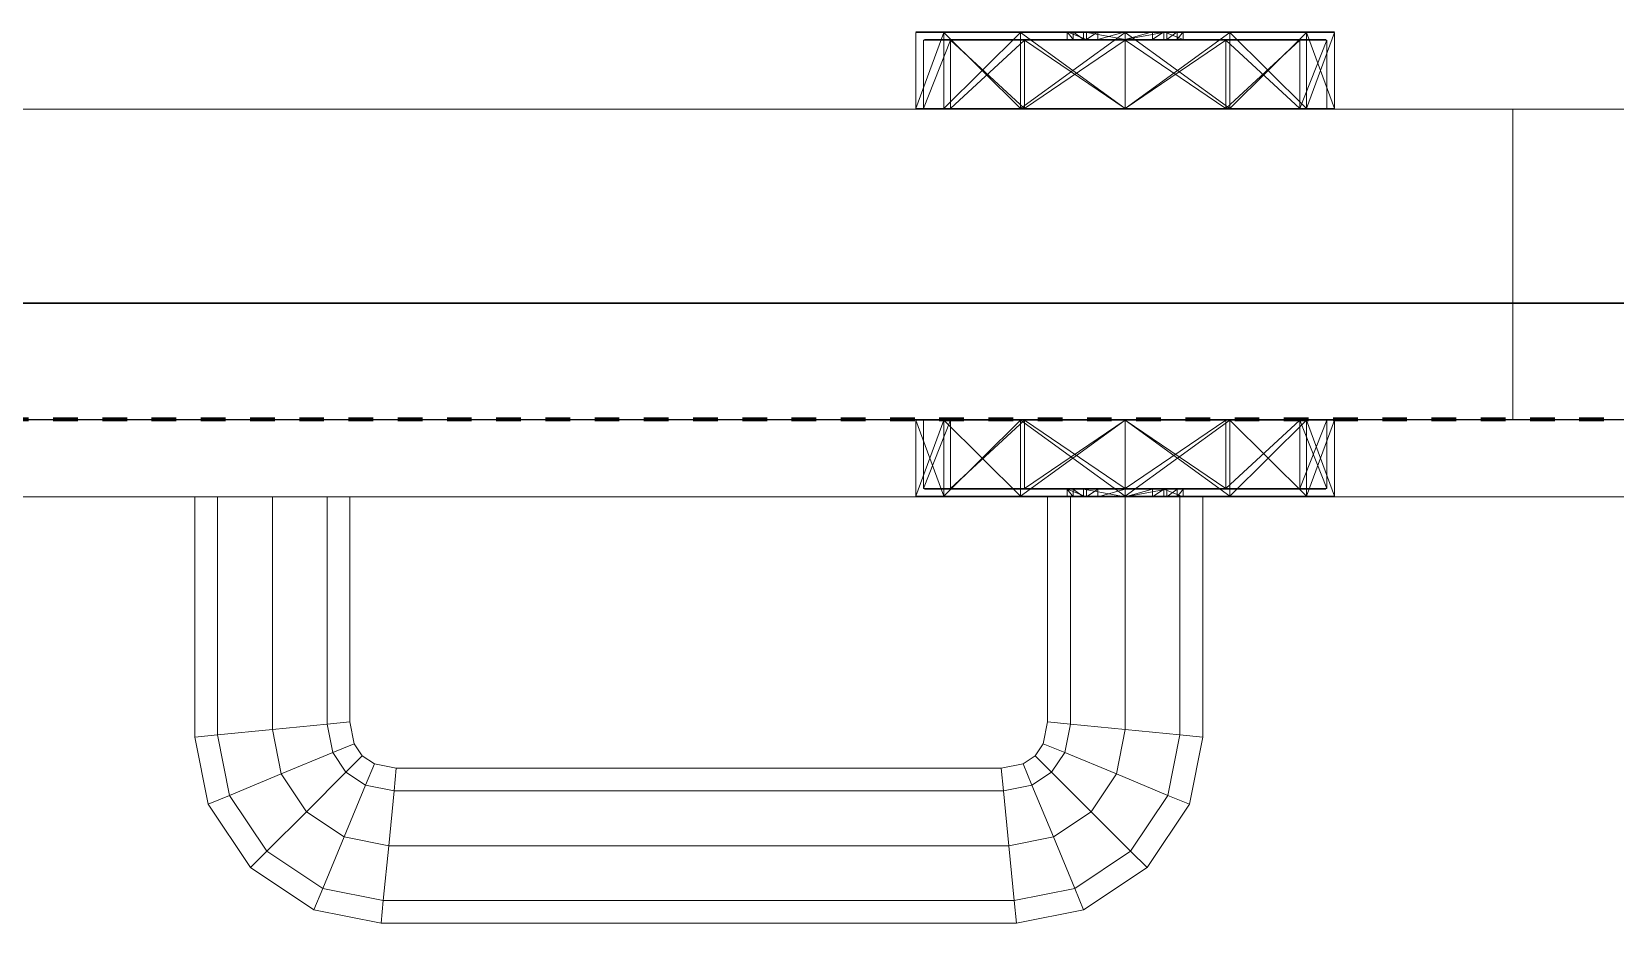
# Model space of a CAD drawing. Header units: millimetres. Extents: x -5300 to 98858, y -5196 to 93886.
# Drawn here: x 8396.9 to 8601.2, y 82420 to 82535 of the extents above; entities that cross this region are included whole.
import ezdxf

# ---------------------------------------------------------------- set-up
doc = ezdxf.new("R2010")
doc.units = ezdxf.units.MM
doc.linetypes.add('Штрих', pattern=[6.35, 3.175, -3.175])
doc.linetypes.add('Штрих_2_', pattern=[6.35, 3.175, -3.175])
for name, color, linetype, lineweight, true_color in [('_Разделитель помещений_', 4, 'Штрих', 70, 0x00ffff), ('Двери', 7, 'Continuous', 18, 0x7f7f7f), ('Стены', 7, 'Continuous', 18, 0x7f7f7f), ('Стены разрез', 7, 'Continuous', 50, 0x7f7f7f)]:
    doc.layers.add(name, color=color, linetype=linetype, lineweight=lineweight, true_color=true_color)

# ---------------------------------------------------------------- blocks, each defined once
blk = doc.blocks.new('СТВ_Перегородка_Кирпич 24316 - СТВ_Перегородка_Кирпич 24316-240841-Подвал')
at = {"layer": 'Стены', "color": 254, "true_color": 0xd4d4d4}
for p, q in [((7600, 82500), (9100, 82500)), ((9100, 82500), (7600, 82500)), ((9100, 82485), (7600, 82485))]:
    blk.add_line(p, q, dxfattribs=at)
at = {"layer": 'Стены разрез', "color": 254, "lineweight": 25, "true_color": 0xd4d4d4}
for p, q in [((11870, 82500), (7230, 82500)), ((7350, 82500), (11890, 82500)), ((7230, 82485), (11870, 82485))]:
    blk.add_line(p, q, dxfattribs=at)
blk = doc.blocks.new('Дп-7 - Дп-7-240879-Подвал')
at = {"layer": 'Двери', "color": 254, "true_color": 0xd4d4d4}
for p, q in [((8514.62, 82535), (8511, 82535)), ((8511, 82535), (8514.62, 82535)), ((8511, 82535), (8524.5, 82535)), ((8514.7, 82535), (8511.1, 82535)), ((8511.1, 82535), (8514.7, 82535)), ((8533, 82535), (8511.1, 82535)), ((8533, 82535), (8511.1, 82535)), ((8533, 82535), (8511.1, 82535)), ((8524.5, 82535), (8514.62, 82535)), ((8514.62, 82535), (8524.5, 82535)), ((8514.62, 82535), (8524.5, 82535)), ((8514.7, 82535), (8524.55, 82535)), ((8524.55, 82535), (8514.7, 82535)), ((8530.53, 82535), (8514.7, 82535)), ((8533, 82535), (8514.7, 82535)), ((8514.7, 82535), (8531.28, 82535)), ((8533, 82535), (8514.7, 82535)), ((8533, 82535), (8514.7, 82535)), ((8538, 82535), (8524.5, 82535)), ((8538, 82535), (8524.5, 82535)), ((8551.5, 82535), (8524.5, 82535)), ((8551.5, 82535), (8524.5, 82535)), ((8551.5, 82535), (8524.5, 82535)), ((8524.5, 82535), (8524.5, 82535)), ((8524.55, 82535), (8538, 82535)), ((8524.55, 82535), (8538, 82535)), ((8524.55, 82535), (8531.28, 82535)), ((8524.55, 82535), (8532.63, 82535)), ((8533, 82535), (8524.55, 82535)), ((8533, 82535), (8524.55, 82535)), ((8534.46, 82535), (8524.55, 82535)), ((8530.53, 82535), (8533, 82535)), ((8530.53, 82535), (8531.28, 82535)), ((8530.53, 82535), (8530.53, 82534)), ((8530.53, 82535), (8533, 82535)), ((8530.53, 82535), (8533, 82534)), ((8530.53, 82535), (8531.28, 82534)), ((8531.28, 82535), (8532.63, 82535)), ((8531.28, 82535), (8532.63, 82534)), ((8531.28, 82535), (8531.28, 82534)), ((8532.63, 82535), (8538, 82535)), ((8532.63, 82535), (8538, 82535)), ((8532.63, 82535), (8532.63, 82534)), ((8532.63, 82535), (8538, 82534)), ((8533, 82535), (8533, 82534)), ((8533, 82534), (8533, 82535)), ((8533, 82535), (8534.46, 82535)), ((8533, 82535), (8533, 82535)), ((8533, 82535), (8533, 82534)), ((8533, 82535), (8533, 82534)), ((8533, 82535), (8533, 82534)), ((8533, 82535), (8533, 82535)), ((8533, 82534), (8533, 82535)), ((8533, 82534), (8533, 82535)), ((8533, 82534), (8533, 82535)), ((8533, 82534), (8533, 82535)), ((8533, 82534), (8533, 82535)), ((8533, 82534), (8533, 82535)), ((8533, 82534), (8534.46, 82535)), ((8533, 82535), (8533, 82535)), ((8533, 82535), (8533, 82535)), ((8533, 82535), (8533, 82535)), ((8534.46, 82535), (8538, 82535)), ((8534.46, 82534), (8534.46, 82535)), ((8534.46, 82534), (8538, 82535)), ((8534.46, 82535), (8538, 82535)), ((8538, 82535), (8551.45, 82535)), ((8538, 82535), (8551.45, 82535)), ((8538, 82535), (8543.38, 82535)), ((8538, 82535), (8541.54, 82535)), ((8538, 82535), (8538, 82535)), ((8538, 82535), (8543.38, 82535)), ((8538, 82535), (8538, 82534)), ((8538, 82534), (8538, 82535)), ((8538, 82534), (8541.54, 82535)), ((8538, 82535), (8538, 82535)), ((8538, 82535), (8541.54, 82535)), ((8543.38, 82535), (8538, 82534)), ((8538, 82535), (8551.5, 82535)), ((8551.5, 82535), (8538, 82535)), ((8541.54, 82535), (8543, 82535)), ((8541.54, 82534), (8541.54, 82535)), ((8541.54, 82534), (8543, 82535)), ((8541.54, 82535), (8551.45, 82535)), ((8543, 82534), (8543, 82535)), ((8545.47, 82535), (8543, 82535)), ((8543, 82535), (8543, 82534)), ((8543, 82534), (8543, 82535)), ((8543, 82534), (8543, 82535)), ((8543, 82535), (8543, 82535)), ((8543, 82535), (8551.45, 82535)), ((8543, 82535), (8551.45, 82535)), ((8543, 82535), (8543, 82534)), ((8543, 82535), (8543, 82535)), ((8543, 82535), (8561.3, 82535)), ((8545.47, 82535), (8543, 82535)), ((8561.3, 82535), (8543, 82535)), ((8543, 82535), (8543, 82535)), ((8543, 82535), (8543, 82534)), ((8543, 82535), (8543, 82535)), ((8543, 82535), (8543, 82534)), ((8543, 82535), (8564.9, 82535)), ((8543, 82535), (8545.47, 82534)), ((8543, 82534), (8543, 82535)), ((8543, 82535), (8543, 82535)), ((8543, 82535), (8543, 82534)), ((8543, 82535), (8543, 82534)), ((8543, 82535), (8564.9, 82535)), ((8543, 82535), (8543, 82534)), ((8543, 82535), (8561.3, 82535)), ((8543, 82535), (8564.9, 82535)), ((8543.38, 82535), (8544.72, 82535)), ((8543.38, 82535), (8551.45, 82535)), ((8543.38, 82535), (8543.38, 82534)), ((8544.72, 82535), (8543.38, 82534)), ((8544.72, 82535), (8545.47, 82535)), ((8551.45, 82535), (8544.72, 82535)), ((8544.72, 82535), (8561.3, 82535)), ((8544.72, 82535), (8544.72, 82534)), ((8545.47, 82535), (8544.72, 82534)), ((8545.47, 82535), (8545.47, 82534)), ((8545.47, 82535), (8561.3, 82535)), ((8551.45, 82535), (8561.3, 82535)), ((8551.45, 82535), (8561.3, 82535)), ((8551.5, 82535), (8561.38, 82535)), ((8561.38, 82535), (8551.5, 82535)), ((8551.5, 82535), (8565, 82535)), ((8551.5, 82535), (8561.38, 82535)), ((8551.5, 82535), (8551.5, 82535)), ((8561.3, 82535), (8564.9, 82535)), ((8561.3, 82535), (8564.9, 82535)), ((8561.38, 82535), (8565, 82535)), ((8565, 82535), (8561.38, 82535)), ((8514.62, 82534.9), (8511, 82534.9)), ((8511, 82534.9), (8514.62, 82534.9)), ((8511, 82525.1), (8511, 82534.9)), ((8514.62, 82534.9), (8511, 82525.1)), ((8511, 82525.1), (8514.62, 82534.9)), ((8514.62, 82534.9), (8511, 82534.9)), ((8511, 82534.9), (8514.62, 82534.9)), ((8511, 82534.9), (8511, 82525.1)), ((8514.62, 82534.9), (8511, 82525.1)), ((8511, 82525.1), (8514.62, 82534.9)), ((8515.48, 82533.9), (8512, 82533.9)), ((8512, 82533.9), (8515.48, 82533.9)), ((8512, 82533.9), (8512, 82525.1)), ((8515.48, 82533.9), (8512, 82525.1)), ((8512, 82525.1), (8515.48, 82533.9)), ((8515.57, 82534), (8512.1, 82534)), ((8512.1, 82534), (8515.57, 82534)), ((8533, 82534), (8512.1, 82534)), ((8533, 82534), (8512.1, 82534)), ((8533, 82534), (8512.1, 82534)), ((8524.5, 82534.9), (8514.62, 82534.9)), ((8524.5, 82534.9), (8514.62, 82534.9)), ((8514.62, 82525.1), (8514.62, 82534.9)), ((8524.5, 82525.1), (8514.62, 82534.9)), ((8524.5, 82534.9), (8514.62, 82525.1)), ((8514.62, 82525.1), (8514.62, 82534.9)), ((8524.5, 82534.9), (8514.62, 82534.9)), ((8524.5, 82534.9), (8514.62, 82534.9)), ((8524.5, 82534.9), (8514.62, 82525.1)), ((8524.5, 82534.9), (8514.62, 82525.1)), ((8514.62, 82534.9), (8514.62, 82525.1)), ((8514.62, 82534.9), (8514.62, 82525.1)), ((8515.48, 82533.9), (8525, 82533.9)), ((8515.48, 82533.9), (8525, 82533.9)), ((8515.48, 82533.9), (8525, 82525.1)), ((8515.48, 82533.9), (8515.48, 82525.1)), ((8515.48, 82533.9), (8515.48, 82525.1)), ((8515.48, 82525.1), (8525, 82533.9)), ((8525.05, 82534), (8515.57, 82534)), ((8515.57, 82534), (8525.05, 82534)), ((8530.53, 82534), (8515.57, 82534)), ((8533, 82534), (8515.57, 82534)), ((8533, 82534), (8515.57, 82534)), ((8533, 82534), (8515.57, 82534)), ((8531.28, 82534), (8515.57, 82534)), ((8524.5, 82534.9), (8538, 82534.9)), ((8524.5, 82534.9), (8538, 82534.9)), ((8524.5, 82525.1), (8524.5, 82534.9)), ((8524.5, 82525.1), (8538, 82534.9)), ((8538, 82525.1), (8524.5, 82534.9)), ((8524.5, 82525.1), (8524.5, 82534.9)), ((8538, 82534.9), (8524.5, 82534.9)), ((8538, 82534.9), (8524.5, 82534.9)), ((8538, 82525.1), (8524.5, 82534.9)), ((8524.5, 82534.9), (8524.5, 82525.1)), ((8538, 82525.1), (8524.5, 82534.9)), ((8524.5, 82534.9), (8524.5, 82525.1)), ((8525, 82533.9), (8538, 82533.9)), ((8525, 82533.9), (8538, 82533.9)), ((8525, 82533.9), (8525, 82525.1)), ((8525, 82525.1), (8538, 82533.9)), ((8525, 82533.9), (8525, 82525.1)), ((8525, 82533.9), (8538, 82525.1)), ((8525.05, 82534), (8538, 82534)), ((8525.05, 82534), (8538, 82534)), ((8533, 82534), (8525.05, 82534)), ((8533, 82534), (8525.05, 82534)), ((8532.63, 82534), (8525.05, 82534)), ((8531.28, 82534), (8525.05, 82534)), ((8525.05, 82534), (8534.46, 82534)), ((8530.53, 82534), (8533, 82534)), ((8530.53, 82534), (8531.28, 82534)), ((8530.53, 82534), (8533, 82534)), ((8532.63, 82534), (8531.28, 82534)), ((8532.63, 82534), (8538, 82534)), ((8532.63, 82534), (8538, 82534)), ((8533, 82534), (8534.46, 82534)), ((8533, 82534), (8533, 82534)), ((8533, 82534), (8533, 82534)), ((8533, 82534), (8533, 82534)), ((8533, 82534), (8533, 82534)), ((8533, 82534), (8533, 82534)), ((8538, 82534), (8534.46, 82534)), ((8538, 82534), (8534.46, 82534)), ((8538, 82534.9), (8551.5, 82534.9)), ((8538, 82534.9), (8551.5, 82534.9)), ((8538, 82525.1), (8538, 82534.9)), ((8538, 82534.9), (8551.5, 82525.1)), ((8538, 82525.1), (8538, 82534.9)), ((8538, 82525.1), (8551.5, 82534.9)), ((8551.5, 82534.9), (8538, 82534.9)), ((8551.5, 82534.9), (8538, 82534.9)), ((8551.5, 82534.9), (8538, 82525.1)), ((8538, 82534.9), (8538, 82525.1)), ((8551.5, 82534.9), (8538, 82525.1)), ((8538, 82534.9), (8538, 82525.1)), ((8538, 82534), (8550.95, 82534)), ((8538, 82534), (8550.95, 82534)), ((8538, 82534), (8541.54, 82534)), ((8538, 82534), (8543.38, 82534)), ((8538, 82534), (8538, 82534)), ((8538, 82534), (8541.54, 82534)), ((8538, 82534), (8538, 82534)), ((8538, 82534), (8543.38, 82534)), ((8538, 82533.9), (8551, 82533.9)), ((8538, 82533.9), (8551, 82533.9)), ((8538, 82533.9), (8538, 82525.1)), ((8538, 82533.9), (8551, 82525.1)), ((8538, 82533.9), (8538, 82525.1)), ((8538, 82525.1), (8551, 82533.9)), ((8543, 82534), (8541.54, 82534)), ((8550.95, 82534), (8541.54, 82534)), ((8545.47, 82534), (8543, 82534)), ((8550.95, 82534), (8543, 82534)), ((8550.95, 82534), (8543, 82534)), ((8543, 82534), (8543, 82534)), ((8543, 82534), (8560.43, 82534)), ((8543, 82534), (8543, 82534)), ((8545.47, 82534), (8543, 82534)), ((8560.43, 82534), (8543, 82534)), ((8543, 82534), (8543, 82534)), ((8543, 82534), (8563.9, 82534)), ((8543, 82534), (8543, 82534)), ((8543, 82534), (8543, 82534)), ((8543, 82534), (8563.9, 82534)), ((8543, 82534), (8560.43, 82534)), ((8543, 82534), (8563.9, 82534)), ((8543.38, 82534), (8544.72, 82534)), ((8543.38, 82534), (8550.95, 82534)), ((8545.47, 82534), (8544.72, 82534)), ((8544.72, 82534), (8550.95, 82534)), ((8544.72, 82534), (8560.43, 82534)), ((8545.47, 82534), (8560.43, 82534)), ((8550.95, 82534), (8560.43, 82534)), ((8550.95, 82534), (8560.43, 82534)), ((8551, 82533.9), (8560.52, 82533.9)), ((8551, 82533.9), (8560.52, 82533.9)), ((8551, 82533.9), (8551, 82525.1)), ((8551, 82525.1), (8560.52, 82533.9)), ((8551, 82533.9), (8551, 82525.1)), ((8551, 82533.9), (8560.52, 82525.1)), ((8551.5, 82534.9), (8561.38, 82534.9)), ((8551.5, 82534.9), (8561.38, 82534.9)), ((8551.5, 82525.1), (8551.5, 82534.9)), ((8551.5, 82525.1), (8561.38, 82534.9)), ((8551.5, 82525.1), (8551.5, 82534.9)), ((8551.5, 82534.9), (8561.38, 82525.1)), ((8551.5, 82534.9), (8561.38, 82534.9)), ((8561.38, 82534.9), (8551.5, 82534.9)), ((8551.5, 82534.9), (8551.5, 82525.1)), ((8551.5, 82534.9), (8561.38, 82525.1)), ((8561.38, 82525.1), (8551.5, 82534.9)), ((8551.5, 82534.9), (8551.5, 82525.1)), ((8560.43, 82534), (8563.9, 82534)), ((8560.43, 82534), (8563.9, 82534)), ((8560.52, 82533.9), (8564, 82533.9)), ((8560.52, 82533.9), (8564, 82533.9)), ((8560.52, 82533.9), (8560.52, 82525.1)), ((8560.52, 82525.1), (8564, 82533.9)), ((8560.52, 82533.9), (8560.52, 82525.1)), ((8560.52, 82525.1), (8564, 82533.9)), ((8561.38, 82534.9), (8565, 82534.9)), ((8561.38, 82534.9), (8565, 82534.9)), ((8561.38, 82525.1), (8561.38, 82534.9)), ((8561.38, 82525.1), (8565, 82534.9)), ((8561.38, 82525.1), (8561.38, 82534.9)), ((8561.38, 82534.9), (8565, 82525.1)), ((8561.38, 82534.9), (8565, 82534.9)), ((8565, 82534.9), (8561.38, 82534.9)), ((8561.38, 82534.9), (8561.38, 82525.1)), ((8561.38, 82525.1), (8565, 82534.9)), ((8565, 82525.1), (8561.38, 82534.9)), ((8561.38, 82534.9), (8561.38, 82525.1)), ((8564, 82533.9), (8564, 82525.1)), ((8565, 82525.1), (8565, 82534.9)), ((8565, 82534.9), (8565, 82525.1)), ((7688, 82525), (9012, 82525)), ((9012, 82525), (7688, 82525)), ((7688, 82525), (8588, 82525)), ((7688, 82525), (8588, 82525)), ((8588, 82525), (7688, 82525)), ((8588, 82525), (7688, 82525)), ((7700, 82525), (9000, 82525)), ((9000, 82525), (7700, 82525)), ((8514.62, 82525.1), (8511, 82525.1)), ((8511, 82525.1), (8514.62, 82525.1)), ((8514.62, 82525.1), (8511, 82525.1)), ((8511, 82525.1), (8514.62, 82525.1)), ((8514.62, 82525), (8511, 82525)), ((8511, 82525), (8514.62, 82525)), ((8524.5, 82525), (8511, 82525)), ((8514.7, 82525), (8511.1, 82525)), ((8511.1, 82525), (8514.7, 82525)), ((8515.4, 82525), (8511.1, 82525)), ((8511.9, 82525), (8511.1, 82525)), ((8511.1, 82525), (8515.4, 82525)), ((8515.4, 82525), (8511.9, 82525)), ((8511.9, 82525), (8515.4, 82525)), ((8515.48, 82525.1), (8512, 82525.1)), ((8512, 82525.1), (8515.48, 82525.1)), ((8514.62, 82525.1), (8524.5, 82525.1)), ((8524.5, 82525.1), (8514.62, 82525.1)), ((8524.5, 82525.1), (8514.62, 82525.1)), ((8524.5, 82525.1), (8514.62, 82525.1)), ((8524.5, 82525), (8514.62, 82525)), ((8514.62, 82525), (8524.5, 82525)), ((8524.5, 82525), (8514.62, 82525)), ((8524.55, 82525), (8514.7, 82525)), ((8514.7, 82525), (8524.55, 82525)), ((8515.4, 82525), (8514.7, 82525)), ((8515.4, 82525), (8514.7, 82525)), ((8515.4, 82525), (8524.95, 82525)), ((8515.4, 82525), (8524.95, 82525)), ((8515.4, 82525), (8524.55, 82525)), ((8515.4, 82525), (8524.55, 82525)), ((8525, 82525.1), (8515.48, 82525.1)), ((8515.48, 82525.1), (8525, 82525.1)), ((8524.5, 82525.1), (8538, 82525.1)), ((8538, 82525.1), (8524.5, 82525.1)), ((8538, 82525.1), (8524.5, 82525.1)), ((8538, 82525.1), (8524.5, 82525.1)), ((8538, 82525), (8524.5, 82525)), ((8524.5, 82525), (8538, 82525)), ((8524.5, 82525), (8524.5, 82525)), ((8524.5, 82525), (8551.5, 82525)), ((8524.5, 82525), (8551.5, 82525)), ((8524.5, 82525), (8551.5, 82525)), ((8524.55, 82525), (8538, 82525)), ((8524.55, 82525), (8538, 82525)), ((8524.95, 82525), (8524.55, 82525)), ((8524.95, 82525), (8524.55, 82525)), ((8524.95, 82525), (8538, 82525)), ((8524.95, 82525), (8538, 82525)), ((8524.95, 82525), (8538, 82525)), ((8524.95, 82525), (8538, 82525)), ((8525, 82525.1), (8538, 82525.1)), ((8525, 82525.1), (8538, 82525.1)), ((8538, 82525.1), (8551.5, 82525.1)), ((8538, 82525.1), (8551, 82525.1)), ((8538, 82525.1), (8551.5, 82525.1)), ((8538, 82525.1), (8551, 82525.1)), ((8538, 82525.1), (8551.5, 82525.1)), ((8551.5, 82525.1), (8538, 82525.1)), ((8538, 82525), (8551.05, 82525)), ((8538, 82525), (8551.45, 82525)), ((8538, 82525), (8551.05, 82525)), ((8538, 82525), (8551.45, 82525)), ((8538, 82525), (8538, 82525)), ((8538, 82525), (8551.05, 82525)), ((8538, 82525), (8538, 82525)), ((8538, 82525), (8551.05, 82525)), ((8538, 82525), (8551.5, 82525)), ((8538, 82525), (8551.5, 82525)), ((8551, 82525.1), (8560.52, 82525.1)), ((8551, 82525.1), (8560.52, 82525.1)), ((8551.05, 82525), (8560.6, 82525)), ((8551.05, 82525), (8560.6, 82525)), ((8551.05, 82525), (8551.45, 82525)), ((8551.05, 82525), (8551.45, 82525)), ((8551.45, 82525), (8561.3, 82525)), ((8551.45, 82525), (8561.3, 82525)), ((8551.45, 82525), (8560.6, 82525)), ((8551.45, 82525), (8560.6, 82525)), ((8551.5, 82525.1), (8561.38, 82525.1)), ((8551.5, 82525.1), (8561.38, 82525.1)), ((8551.5, 82525.1), (8561.38, 82525.1)), ((8561.38, 82525.1), (8551.5, 82525.1)), ((8551.5, 82525), (8561.38, 82525)), ((8561.38, 82525), (8551.5, 82525)), ((8551.5, 82525), (8551.5, 82525)), ((8561.38, 82525), (8551.5, 82525)), ((8565, 82525), (8551.5, 82525)), ((8560.52, 82525.1), (8564, 82525.1)), ((8560.52, 82525.1), (8564, 82525.1)), ((8560.6, 82525), (8564.1, 82525)), ((8560.6, 82525), (8564.1, 82525)), ((8560.6, 82525), (8561.3, 82525)), ((8560.6, 82525), (8564.9, 82525)), ((8560.6, 82525), (8561.3, 82525)), ((8560.6, 82525), (8564.9, 82525)), ((8561.3, 82525), (8564.9, 82525)), ((8561.3, 82525), (8564.9, 82525)), ((8561.38, 82525.1), (8565, 82525.1)), ((8561.38, 82525.1), (8565, 82525.1)), ((8561.38, 82525.1), (8565, 82525.1)), ((8565, 82525.1), (8561.38, 82525.1)), ((8561.38, 82525), (8565, 82525)), ((8565, 82525), (8561.38, 82525)), ((8564.1, 82525), (8564.9, 82525)), ((8588, 82525), (8588, 82485)), ((8588, 82525), (8588, 82525)), ((8588, 82485), (8588, 82525)), ((8588, 82525), (8588, 82525)), ((8588, 82525), (8588, 82485)), ((8588, 82485), (8588, 82525)), ((8588, 82485), (8588, 82525)), ((8588, 82525), (9012, 82525)), ((8588, 82485), (8588, 82525)), ((8588, 82525), (8588, 82525)), ((8588, 82525), (8588, 82485)), ((9012, 82525), (8588, 82525)), ((8588, 82525), (8588, 82525)), ((8588, 82525), (9012, 82525)), ((9012, 82525), (8588, 82525)), ((8588, 82525), (8588, 82485)), ((7590, 82485), (9110, 82485)), ((9110, 82485), (7590, 82485)), ((9100, 82485), (7600, 82485)), ((7600, 82485), (9100, 82485)), ((7688, 82485), (9012, 82485)), ((9012, 82485), (7688, 82485)), ((8588, 82485), (7688, 82485)), ((7688, 82485), (8588, 82485)), ((8588, 82485), (7688, 82485)), ((7688, 82485), (8588, 82485)), ((7690, 82485), (9010, 82485)), ((9010, 82485), (7690, 82485)), ((8514.62, 82485), (8511, 82485)), ((8511, 82485), (8514.62, 82485)), ((8511, 82485), (8524.5, 82485)), ((8514.62, 82484.9), (8511, 82484.9)), ((8511, 82484.9), (8514.62, 82484.9)), ((8511, 82484.9), (8511, 82475.1)), ((8514.62, 82484.9), (8511, 82475.1)), ((8511, 82484.9), (8514.62, 82475.1)), ((8514.62, 82484.9), (8511, 82484.9)), ((8511, 82484.9), (8514.62, 82484.9)), ((8511, 82484.9), (8511, 82475.1)), ((8514.62, 82484.9), (8511, 82475.1)), ((8511, 82484.9), (8514.62, 82475.1)), ((8514.7, 82485), (8511.1, 82485)), ((8511.1, 82485), (8514.7, 82485)), ((8515.4, 82485), (8511.1, 82485)), ((8511.9, 82485), (8511.1, 82485)), ((8511.1, 82485), (8515.4, 82485)), ((8515.4, 82485), (8511.9, 82485)), ((8511.9, 82485), (8515.4, 82485)), ((8515.48, 82484.9), (8512, 82484.9)), ((8512, 82484.9), (8515.48, 82484.9)), ((8512, 82476.1), (8512, 82484.9)), ((8515.48, 82484.9), (8512, 82476.1)), ((8512, 82476.1), (8515.48, 82484.9)), ((8524.5, 82485), (8514.62, 82485)), ((8514.62, 82485), (8524.5, 82485)), ((8514.62, 82485), (8524.5, 82485)), ((8514.62, 82484.9), (8524.5, 82484.9)), ((8514.62, 82484.9), (8524.5, 82484.9)), ((8514.62, 82484.9), (8514.62, 82475.1)), ((8514.62, 82475.1), (8524.5, 82484.9)), ((8514.62, 82484.9), (8514.62, 82475.1)), ((8514.62, 82484.9), (8524.5, 82475.1)), ((8524.5, 82484.9), (8514.62, 82484.9)), ((8514.62, 82484.9), (8524.5, 82484.9)), ((8524.5, 82484.9), (8514.62, 82475.1)), ((8514.62, 82484.9), (8514.62, 82475.1)), ((8514.62, 82484.9), (8514.62, 82475.1)), ((8514.62, 82484.9), (8524.5, 82475.1)), ((8514.7, 82485), (8524.55, 82485)), ((8514.7, 82485), (8524.55, 82485)), ((8515.4, 82485), (8514.7, 82485)), ((8515.4, 82485), (8514.7, 82485)), ((8515.4, 82485), (8524.95, 82485)), ((8515.4, 82485), (8524.95, 82485)), ((8515.4, 82485), (8524.55, 82485)), ((8515.4, 82485), (8524.55, 82485)), ((8515.48, 82484.9), (8525, 82484.9)), ((8525, 82484.9), (8515.48, 82484.9)), ((8515.48, 82476.1), (8515.48, 82484.9)), ((8515.48, 82476.1), (8525, 82484.9)), ((8525, 82484.9), (8515.48, 82476.1)), ((8515.48, 82484.9), (8515.48, 82476.1)), ((8538, 82485), (8524.5, 82485)), ((8538, 82485), (8524.5, 82485)), ((8551.5, 82485), (8524.5, 82485)), ((8551.5, 82485), (8524.5, 82485)), ((8551.5, 82485), (8524.5, 82485)), ((8524.5, 82485), (8524.5, 82485)), ((8524.5, 82484.9), (8538, 82484.9)), ((8524.5, 82484.9), (8538, 82484.9)), ((8524.5, 82475.1), (8524.5, 82484.9)), ((8524.5, 82475.1), (8538, 82484.9)), ((8524.5, 82484.9), (8524.5, 82475.1)), ((8524.5, 82484.9), (8538, 82475.1)), ((8538, 82484.9), (8524.5, 82484.9)), ((8524.5, 82484.9), (8538, 82484.9)), ((8538, 82484.9), (8524.5, 82475.1)), ((8524.5, 82484.9), (8524.5, 82475.1)), ((8524.5, 82484.9), (8524.5, 82475.1)), ((8524.5, 82484.9), (8538, 82475.1)), ((8524.55, 82485), (8538, 82485)), ((8524.55, 82485), (8538, 82485)), ((8524.55, 82485), (8524.95, 82485)), ((8524.95, 82485), (8524.55, 82485)), ((8524.95, 82485), (8538, 82485)), ((8524.95, 82485), (8538, 82485)), ((8524.95, 82485), (8538, 82485)), ((8524.95, 82485), (8538, 82485)), ((8525, 82484.9), (8538, 82484.9)), ((8538, 82484.9), (8525, 82484.9)), ((8525, 82484.9), (8525, 82476.1)), ((8525, 82484.9), (8538, 82476.1)), ((8538, 82484.9), (8525, 82476.1)), ((8525, 82484.9), (8525, 82476.1)), ((8538, 82485), (8551.45, 82485)), ((8538, 82485), (8551.05, 82485)), ((8538, 82485), (8551.05, 82485)), ((8538, 82485), (8551.45, 82485)), ((8538, 82485), (8538, 82485)), ((8538, 82485), (8551.05, 82485)), ((8538, 82485), (8538, 82485)), ((8538, 82485), (8551.05, 82485)), ((8538, 82485), (8551.5, 82485)), ((8551.5, 82485), (8538, 82485)), ((8538, 82484.9), (8551, 82484.9)), ((8538, 82484.9), (8551.5, 82484.9)), ((8538, 82484.9), (8551, 82484.9)), ((8538, 82484.9), (8551.5, 82484.9)), ((8538, 82484.9), (8538, 82476.1)), ((8538, 82484.9), (8551, 82476.1)), ((8538, 82484.9), (8538, 82475.1)), ((8538, 82475.1), (8551.5, 82484.9)), ((8538, 82476.1), (8538, 82484.9)), ((8538, 82476.1), (8551, 82484.9)), ((8538, 82475.1), (8538, 82484.9)), ((8538, 82484.9), (8551.5, 82475.1)), ((8551.5, 82484.9), (8538, 82484.9)), ((8538, 82484.9), (8551.5, 82484.9)), ((8551.5, 82475.1), (8538, 82484.9)), ((8538, 82484.9), (8538, 82475.1)), ((8538, 82484.9), (8538, 82475.1)), ((8538, 82475.1), (8551.5, 82484.9)), ((8551, 82484.9), (8560.52, 82484.9)), ((8551, 82484.9), (8560.52, 82484.9)), ((8551, 82484.9), (8551, 82476.1)), ((8551, 82476.1), (8560.52, 82484.9)), ((8551, 82476.1), (8551, 82484.9)), ((8551, 82476.1), (8560.52, 82484.9)), ((8551.05, 82485), (8560.6, 82485)), ((8551.05, 82485), (8560.6, 82485)), ((8551.45, 82485), (8551.05, 82485)), ((8551.05, 82485), (8551.45, 82485)), ((8551.45, 82485), (8561.3, 82485)), ((8551.45, 82485), (8561.3, 82485)), ((8551.45, 82485), (8560.6, 82485)), ((8551.45, 82485), (8560.6, 82485)), ((8551.5, 82485), (8561.38, 82485)), ((8561.38, 82485), (8551.5, 82485)), ((8551.5, 82485), (8565, 82485)), ((8551.5, 82485), (8561.38, 82485)), ((8551.5, 82485), (8551.5, 82485)), ((8551.5, 82484.9), (8561.38, 82484.9)), ((8551.5, 82484.9), (8561.38, 82484.9)), ((8551.5, 82484.9), (8551.5, 82475.1)), ((8551.5, 82484.9), (8561.38, 82475.1)), ((8551.5, 82475.1), (8551.5, 82484.9)), ((8551.5, 82475.1), (8561.38, 82484.9)), ((8551.5, 82484.9), (8561.38, 82484.9)), ((8551.5, 82484.9), (8561.38, 82484.9)), ((8551.5, 82475.1), (8551.5, 82484.9)), ((8551.5, 82475.1), (8561.38, 82484.9)), ((8551.5, 82484.9), (8551.5, 82475.1)), ((8551.5, 82484.9), (8561.38, 82475.1)), ((8560.52, 82484.9), (8564, 82484.9)), ((8560.52, 82484.9), (8564, 82484.9)), ((8560.52, 82484.9), (8560.52, 82476.1)), ((8560.52, 82484.9), (8564, 82476.1)), ((8560.52, 82476.1), (8560.52, 82484.9)), ((8560.52, 82476.1), (8564, 82484.9)), ((8560.6, 82485), (8564.1, 82485)), ((8560.6, 82485), (8564.1, 82485)), ((8561.3, 82485), (8560.6, 82485)), ((8560.6, 82485), (8564.9, 82485)), ((8560.6, 82485), (8561.3, 82485)), ((8560.6, 82485), (8564.9, 82485)), ((8561.3, 82485), (8564.9, 82485)), ((8561.3, 82485), (8564.9, 82485)), ((8561.38, 82485), (8565, 82485)), ((8565, 82485), (8561.38, 82485)), ((8561.38, 82484.9), (8565, 82484.9)), ((8561.38, 82484.9), (8565, 82484.9)), ((8561.38, 82484.9), (8561.38, 82475.1)), ((8561.38, 82475.1), (8565, 82484.9)), ((8561.38, 82475.1), (8561.38, 82484.9)), ((8561.38, 82484.9), (8565, 82475.1)), ((8561.38, 82484.9), (8565, 82484.9)), ((8565, 82484.9), (8561.38, 82484.9)), ((8561.38, 82475.1), (8561.38, 82484.9)), ((8561.38, 82475.1), (8565, 82484.9)), ((8565, 82484.9), (8561.38, 82475.1)), ((8561.38, 82484.9), (8561.38, 82475.1)), ((8564, 82484.9), (8564, 82476.1)), ((8564.9, 82485), (8564.1, 82485)), ((8565, 82484.9), (8565, 82475.1)), ((8565, 82475.1), (8565, 82484.9)), ((8588, 82485), (8588, 82485)), ((8588, 82485), (8588, 82485)), ((9012, 82485), (8588, 82485)), ((9012, 82485), (8588, 82485)), ((8588, 82485), (8588, 82485)), ((8588, 82485), (9012, 82485)), ((8588, 82485), (8588, 82485)), ((8588, 82485), (9012, 82485)), ((8515.48, 82476.1), (8512, 82476.1)), ((8512, 82476.1), (8515.48, 82476.1)), ((8515.57, 82476), (8512.1, 82476)), ((8512.1, 82476), (8515.57, 82476)), ((8533, 82476), (8512.1, 82476)), ((8533, 82476), (8512.1, 82476)), ((8533, 82476), (8512.1, 82476)), ((8515.48, 82476.1), (8525, 82476.1)), ((8525, 82476.1), (8515.48, 82476.1)), ((8515.57, 82476), (8525.05, 82476)), ((8525.05, 82476), (8515.57, 82476)), ((8530.53, 82476), (8515.57, 82476)), ((8533, 82476), (8515.57, 82476)), ((8515.57, 82476), (8531.28, 82476)), ((8533, 82476), (8515.57, 82476)), ((8533, 82476), (8515.57, 82476)), ((8525, 82476.1), (8538, 82476.1)), ((8538, 82476.1), (8525, 82476.1)), ((8525.05, 82476), (8538, 82476)), ((8525.05, 82476), (8538, 82476)), ((8525.05, 82476), (8531.28, 82476)), ((8525.05, 82476), (8532.63, 82476)), ((8533, 82476), (8525.05, 82476)), ((8533, 82476), (8525.05, 82476)), ((8534.46, 82476), (8525.05, 82476)), ((8530.53, 82476), (8533, 82476)), ((8530.53, 82476), (8531.28, 82476)), ((8530.53, 82476), (8530.53, 82475)), ((8530.53, 82476), (8533, 82476)), ((8530.53, 82476), (8533, 82475)), ((8530.53, 82476), (8531.28, 82475)), ((8531.28, 82476), (8532.63, 82476)), ((8531.28, 82476), (8532.63, 82475)), ((8531.28, 82476), (8531.28, 82475)), ((8532.63, 82476), (8538, 82476)), ((8532.63, 82476), (8538, 82476)), ((8532.63, 82476), (8532.63, 82475)), ((8532.63, 82476), (8538, 82475)), ((8533, 82476), (8533, 82475)), ((8533, 82475), (8533, 82476)), ((8533, 82476), (8534.46, 82476)), ((8533, 82476), (8533, 82476)), ((8533, 82476), (8533, 82475)), ((8533, 82476), (8533, 82475)), ((8533, 82476), (8533, 82475)), ((8533, 82476), (8533, 82476)), ((8533, 82475), (8533, 82476)), ((8533, 82475), (8533, 82476)), ((8533, 82475), (8533, 82476)), ((8533, 82475), (8533, 82476)), ((8533, 82475), (8533, 82476)), ((8533, 82475), (8533, 82476)), ((8533, 82475), (8534.46, 82476)), ((8533, 82476), (8533, 82476)), ((8533, 82476), (8533, 82476)), ((8533, 82476), (8533, 82476)), ((8534.46, 82476), (8538, 82476)), ((8534.46, 82475), (8534.46, 82476)), ((8534.46, 82475), (8538, 82476)), ((8534.46, 82476), (8538, 82476)), ((8538, 82476.1), (8551, 82476.1)), ((8538, 82476.1), (8551, 82476.1)), ((8538, 82476), (8550.95, 82476)), ((8538, 82476), (8550.95, 82476)), ((8538, 82476), (8543.38, 82476)), ((8538, 82476), (8541.54, 82476)), ((8538, 82476), (8538, 82476)), ((8538, 82476), (8543.38, 82476)), ((8538, 82476), (8538, 82475)), ((8538, 82475), (8538, 82476)), ((8538, 82475), (8541.54, 82476)), ((8538, 82476), (8538, 82476)), ((8538, 82476), (8541.54, 82476)), ((8543.38, 82476), (8538, 82475)), ((8541.54, 82476), (8543, 82476)), ((8541.54, 82475), (8541.54, 82476)), ((8541.54, 82475), (8543, 82476)), ((8541.54, 82476), (8550.95, 82476)), ((8543, 82475), (8543, 82476)), ((8545.47, 82476), (8543, 82476)), ((8543, 82476), (8543, 82475)), ((8543, 82475), (8543, 82476)), ((8543, 82475), (8543, 82476)), ((8543, 82476), (8543, 82476)), ((8543, 82476), (8550.95, 82476)), ((8543, 82476), (8550.95, 82476)), ((8543, 82476), (8543, 82475)), ((8543, 82476), (8543, 82476)), ((8543, 82476), (8560.43, 82476)), ((8545.47, 82476), (8543, 82476)), ((8560.43, 82476), (8543, 82476)), ((8543, 82476), (8543, 82476)), ((8543, 82476), (8543, 82475)), ((8543, 82476), (8543, 82476)), ((8543, 82476), (8543, 82475)), ((8543, 82476), (8563.9, 82476)), ((8543, 82476), (8545.47, 82475)), ((8543, 82475), (8543, 82476)), ((8543, 82476), (8543, 82476)), ((8543, 82476), (8543, 82475)), ((8543, 82476), (8543, 82475)), ((8543, 82476), (8563.9, 82476)), ((8543, 82476), (8543, 82475)), ((8543, 82476), (8560.43, 82476)), ((8543, 82476), (8563.9, 82476)), ((8543.38, 82476), (8544.72, 82476)), ((8543.38, 82476), (8550.95, 82476)), ((8543.38, 82476), (8543.38, 82475)), ((8544.72, 82476), (8543.38, 82475)), ((8544.72, 82476), (8545.47, 82476)), ((8550.95, 82476), (8544.72, 82476)), ((8544.72, 82476), (8560.43, 82476)), ((8544.72, 82476), (8544.72, 82475)), ((8545.47, 82476), (8544.72, 82475)), ((8545.47, 82476), (8545.47, 82475)), ((8545.47, 82476), (8560.43, 82476)), ((8550.95, 82476), (8560.43, 82476)), ((8550.95, 82476), (8560.43, 82476)), ((8551, 82476.1), (8560.52, 82476.1)), ((8551, 82476.1), (8560.52, 82476.1)), ((8560.43, 82476), (8563.9, 82476)), ((8560.43, 82476), (8563.9, 82476)), ((8560.52, 82476.1), (8564, 82476.1)), ((8560.52, 82476.1), (8564, 82476.1)), ((9110, 82475), (7590, 82475)), ((7590, 82475), (9110, 82475)), ((7690, 82475), (9010, 82475)), ((9010, 82475), (7690, 82475)), ((8418, 82444.02), (8418, 82475)), ((8418, 82475), (8420.93, 82475)), ((8420.93, 82475), (8418, 82475)), ((8418, 82475), (8418, 82444.02)), ((8418, 82475), (8420.93, 82475)), ((8420.93, 82475), (8418, 82475)), ((8420.93, 82475), (8420.93, 82444.3)), ((8420.93, 82444.3), (8420.93, 82475)), ((8420.93, 82475), (8428, 82475)), ((8428, 82475), (8420.93, 82475)), ((8420.93, 82444.3), (8420.93, 82475)), ((8420.93, 82475), (8428, 82475)), ((8428, 82475), (8420.93, 82475)), ((8420.93, 82475), (8420.93, 82444.3)), ((8428, 82475), (8435.07, 82475)), ((8435.07, 82475), (8428, 82475)), ((8428, 82475), (8428, 82445)), ((8428, 82445), (8428, 82475)), ((8435.07, 82475), (8428, 82475)), ((8428, 82475), (8428, 82445)), ((8428, 82445), (8428, 82475)), ((8428, 82475), (8435.07, 82475)), ((8435.07, 82475), (8438, 82475)), ((8438, 82475), (8435.07, 82475)), ((8435.07, 82445.7), (8435.07, 82475)), ((8438, 82475), (8435.07, 82475)), ((8435.07, 82475), (8435.07, 82445.7)), ((8435.07, 82445.7), (8435.07, 82475)), ((8435.07, 82475), (8438, 82475)), ((8435.07, 82475), (8435.07, 82445.7)), ((8438, 82445.98), (8438, 82475)), ((8438, 82475), (8438, 82445.98)), ((8514.62, 82475.1), (8511, 82475.1)), ((8511, 82475.1), (8514.62, 82475.1)), ((8514.62, 82475.1), (8511, 82475.1)), ((8511, 82475.1), (8514.62, 82475.1)), ((8514.62, 82475), (8511, 82475)), ((8511, 82475), (8514.62, 82475)), ((8524.5, 82475), (8511, 82475)), ((8514.7, 82475), (8511.1, 82475)), ((8511.1, 82475), (8514.7, 82475)), ((8533, 82475), (8511.1, 82475)), ((8533, 82475), (8511.1, 82475)), ((8533, 82475), (8511.1, 82475)), ((8514.62, 82475.1), (8524.5, 82475.1)), ((8514.62, 82475.1), (8524.5, 82475.1)), ((8524.5, 82475.1), (8514.62, 82475.1)), ((8514.62, 82475.1), (8524.5, 82475.1)), ((8524.5, 82475), (8514.62, 82475)), ((8514.62, 82475), (8524.5, 82475)), ((8524.5, 82475), (8514.62, 82475)), ((8524.55, 82475), (8514.7, 82475)), ((8514.7, 82475), (8524.55, 82475)), ((8530.53, 82475), (8514.7, 82475)), ((8533, 82475), (8514.7, 82475)), ((8533, 82475), (8514.7, 82475)), ((8533, 82475), (8514.7, 82475)), ((8531.28, 82475), (8514.7, 82475)), ((8524.5, 82475.1), (8538, 82475.1)), ((8524.5, 82475.1), (8538, 82475.1)), ((8538, 82475.1), (8524.5, 82475.1)), ((8524.5, 82475.1), (8538, 82475.1)), ((8538, 82475), (8524.5, 82475)), ((8524.5, 82475), (8538, 82475)), ((8524.5, 82475), (8524.5, 82475)), ((8524.5, 82475), (8551.5, 82475)), ((8524.5, 82475), (8551.5, 82475)), ((8524.5, 82475), (8551.5, 82475)), ((8524.55, 82475), (8538, 82475)), ((8524.55, 82475), (8538, 82475)), ((8533, 82475), (8524.55, 82475)), ((8533, 82475), (8524.55, 82475)), ((8532.63, 82475), (8524.55, 82475)), ((8531.28, 82475), (8524.55, 82475)), ((8524.55, 82475), (8534.46, 82475)), ((8528, 82445.98), (8528, 82475)), ((8528, 82475), (8530.93, 82475)), ((8528, 82475), (8528, 82445.98)), ((8530.93, 82475), (8528, 82475)), ((8530.53, 82475), (8533, 82475)), ((8530.53, 82475), (8531.28, 82475)), ((8530.53, 82475), (8533, 82475)), ((8530.93, 82445.7), (8530.93, 82475)), ((8530.93, 82475), (8538, 82475)), ((8530.93, 82475), (8530.93, 82445.7)), ((8538, 82475), (8530.93, 82475)), ((8530.93, 82475), (8530.93, 82445.7)), ((8530.93, 82445.7), (8530.93, 82475)), ((8532.63, 82475), (8531.28, 82475)), ((8532.63, 82475), (8538, 82475)), ((8532.63, 82475), (8538, 82475)), ((8533, 82475), (8534.46, 82475)), ((8533, 82475), (8533, 82475)), ((8533, 82475), (8533, 82475)), ((8533, 82475), (8533, 82475)), ((8533, 82475), (8533, 82475)), ((8533, 82475), (8533, 82475)), ((8538, 82475), (8534.46, 82475)), ((8538, 82475), (8534.46, 82475)), ((8538, 82475.1), (8551.5, 82475.1)), ((8538, 82475.1), (8551.5, 82475.1)), ((8551.5, 82475.1), (8538, 82475.1)), ((8538, 82475.1), (8551.5, 82475.1)), ((8538, 82475), (8551.45, 82475)), ((8538, 82475), (8551.45, 82475)), ((8538, 82475), (8541.54, 82475)), ((8538, 82475), (8543.38, 82475)), ((8538, 82475), (8538, 82475)), ((8538, 82475), (8541.54, 82475)), ((8538, 82475), (8538, 82475)), ((8538, 82475), (8543.38, 82475)), ((8538, 82475), (8551.5, 82475)), ((8538, 82475), (8551.5, 82475)), ((8538, 82445), (8538, 82475)), ((8538, 82475), (8545.07, 82475)), ((8538, 82475), (8538, 82445)), ((8545.07, 82475), (8538, 82475)), ((8538, 82475), (8538, 82445)), ((8538, 82445), (8538, 82475)), ((8543, 82475), (8541.54, 82475)), ((8551.45, 82475), (8541.54, 82475)), ((8545.47, 82475), (8543, 82475)), ((8551.45, 82475), (8543, 82475)), ((8551.45, 82475), (8543, 82475)), ((8543, 82475), (8543, 82475)), ((8543, 82475), (8561.3, 82475)), ((8543, 82475), (8543, 82475)), ((8545.47, 82475), (8543, 82475)), ((8561.3, 82475), (8543, 82475)), ((8543, 82475), (8543, 82475)), ((8543, 82475), (8564.9, 82475)), ((8543, 82475), (8543, 82475)), ((8543, 82475), (8543, 82475)), ((8543, 82475), (8564.9, 82475)), ((8543, 82475), (8561.3, 82475)), ((8543, 82475), (8564.9, 82475)), ((8543.38, 82475), (8544.72, 82475)), ((8543.38, 82475), (8551.45, 82475)), ((8545.47, 82475), (8544.72, 82475)), ((8544.72, 82475), (8551.45, 82475)), ((8544.72, 82475), (8561.3, 82475)), ((8545.07, 82444.3), (8545.07, 82475)), ((8545.07, 82475), (8548, 82475)), ((8545.07, 82475), (8545.07, 82444.3)), ((8548, 82475), (8545.07, 82475)), ((8545.07, 82475), (8545.07, 82444.3)), ((8545.07, 82444.3), (8545.07, 82475)), ((8545.47, 82475), (8561.3, 82475)), ((8548, 82475), (8548, 82444.02)), ((8548, 82444.02), (8548, 82475)), ((8551.45, 82475), (8561.3, 82475)), ((8551.45, 82475), (8561.3, 82475)), ((8551.5, 82475.1), (8561.38, 82475.1)), ((8551.5, 82475.1), (8561.38, 82475.1)), ((8551.5, 82475.1), (8561.38, 82475.1)), ((8551.5, 82475.1), (8561.38, 82475.1)), ((8551.5, 82475), (8561.38, 82475)), ((8561.38, 82475), (8551.5, 82475)), ((8551.5, 82475), (8551.5, 82475)), ((8561.38, 82475), (8551.5, 82475)), ((8565, 82475), (8551.5, 82475)), ((8561.3, 82475), (8564.9, 82475)), ((8561.3, 82475), (8564.9, 82475)), ((8561.38, 82475.1), (8565, 82475.1)), ((8561.38, 82475.1), (8565, 82475.1)), ((8561.38, 82475.1), (8565, 82475.1)), ((8565, 82475.1), (8561.38, 82475.1)), ((8561.38, 82475), (8565, 82475)), ((8565, 82475), (8561.38, 82475)), ((8428, 82445), (8435.07, 82445.7)), ((8435.07, 82445.7), (8428, 82445)), ((8428, 82445), (8435.07, 82445.7)), ((8435.07, 82445.7), (8428, 82445)), ((8435.07, 82445.7), (8438, 82445.98)), ((8438, 82445.98), (8435.07, 82445.7)), ((8435.07, 82445.7), (8438, 82445.98)), ((8438, 82445.98), (8435.07, 82445.7)), ((8435.07, 82445.7), (8435.8, 82442.02)), ((8435.8, 82442.02), (8435.07, 82445.7)), ((8435.8, 82442.02), (8435.07, 82445.7)), ((8435.07, 82445.7), (8435.8, 82442.02)), ((8438, 82445.98), (8438.56, 82443.16)), ((8438.56, 82443.16), (8438, 82445.98)), ((8527.44, 82443.16), (8528, 82445.98)), ((8528, 82445.98), (8527.44, 82443.16)), ((8530.93, 82445.7), (8528, 82445.98)), ((8528, 82445.98), (8530.93, 82445.7)), ((8528, 82445.98), (8530.93, 82445.7)), ((8530.93, 82445.7), (8528, 82445.98)), ((8530.2, 82442.02), (8530.93, 82445.7)), ((8530.93, 82445.7), (8530.2, 82442.02)), ((8530.93, 82445.7), (8530.2, 82442.02)), ((8530.2, 82442.02), (8530.93, 82445.7)), ((8538, 82445), (8530.93, 82445.7)), ((8530.93, 82445.7), (8538, 82445)), ((8530.93, 82445.7), (8538, 82445)), ((8538, 82445), (8530.93, 82445.7)), ((8418, 82444.02), (8420.93, 82444.3)), ((8420.93, 82444.3), (8418, 82444.02)), ((8420.93, 82444.3), (8418, 82444.02)), ((8418, 82444.02), (8420.93, 82444.3)), ((8419.72, 82435.36), (8418, 82444.02)), ((8418, 82444.02), (8419.72, 82435.36)), ((8420.93, 82444.3), (8428, 82445)), ((8428, 82445), (8420.93, 82444.3)), ((8428, 82445), (8420.93, 82444.3)), ((8420.93, 82444.3), (8428, 82445)), ((8420.93, 82444.3), (8422.48, 82436.5)), ((8422.48, 82436.5), (8420.93, 82444.3)), ((8422.48, 82436.5), (8420.93, 82444.3)), ((8420.93, 82444.3), (8422.48, 82436.5)), ((8428, 82445), (8429.14, 82439.26)), ((8429.14, 82439.26), (8428, 82445)), ((8429.14, 82439.26), (8428, 82445)), ((8428, 82445), (8429.14, 82439.26)), ((8435.8, 82442.02), (8438.56, 82443.16)), ((8438.56, 82443.16), (8435.8, 82442.02)), ((8438.56, 82443.16), (8435.8, 82442.02)), ((8435.8, 82442.02), (8438.56, 82443.16)), ((8438.56, 82443.16), (8439.6, 82441.6)), ((8439.6, 82441.6), (8438.56, 82443.16)), ((8526.4, 82441.6), (8527.44, 82443.16)), ((8527.44, 82443.16), (8526.4, 82441.6)), ((8530.2, 82442.02), (8527.44, 82443.16)), ((8527.44, 82443.16), (8530.2, 82442.02)), ((8527.44, 82443.16), (8530.2, 82442.02)), ((8530.2, 82442.02), (8527.44, 82443.16)), ((8536.86, 82439.26), (8538, 82445)), ((8538, 82445), (8536.86, 82439.26)), ((8538, 82445), (8536.86, 82439.26)), ((8536.86, 82439.26), (8538, 82445)), ((8545.07, 82444.3), (8538, 82445)), ((8538, 82445), (8545.07, 82444.3)), ((8538, 82445), (8545.07, 82444.3)), ((8545.07, 82444.3), (8538, 82445)), ((8543.52, 82436.5), (8545.07, 82444.3)), ((8545.07, 82444.3), (8543.52, 82436.5)), ((8545.07, 82444.3), (8543.52, 82436.5)), ((8543.52, 82436.5), (8545.07, 82444.3)), ((8548, 82444.02), (8545.07, 82444.3)), ((8545.07, 82444.3), (8548, 82444.02)), ((8545.07, 82444.3), (8548, 82444.02)), ((8548, 82444.02), (8545.07, 82444.3)), ((8548, 82444.02), (8546.28, 82435.36)), ((8546.28, 82435.36), (8548, 82444.02)), ((8429.14, 82439.26), (8435.8, 82442.02)), ((8435.8, 82442.02), (8429.14, 82439.26)), ((8435.8, 82442.02), (8429.14, 82439.26)), ((8429.14, 82439.26), (8435.8, 82442.02)), ((8435.8, 82442.02), (8437.49, 82439.49)), ((8437.49, 82439.49), (8435.8, 82442.02)), ((8437.49, 82439.49), (8435.8, 82442.02)), ((8435.8, 82442.02), (8437.49, 82439.49)), ((8437.49, 82439.49), (8439.6, 82441.6)), ((8439.6, 82441.6), (8437.49, 82439.49)), ((8439.6, 82441.6), (8437.49, 82439.49)), ((8437.49, 82439.49), (8439.6, 82441.6)), ((8439.6, 82441.6), (8441.16, 82440.56)), ((8441.16, 82440.56), (8439.6, 82441.6)), ((8524.84, 82440.56), (8526.4, 82441.6)), ((8526.4, 82441.6), (8524.84, 82440.56)), ((8528.51, 82439.49), (8526.4, 82441.6)), ((8526.4, 82441.6), (8528.51, 82439.49)), ((8526.4, 82441.6), (8528.51, 82439.49)), ((8528.51, 82439.49), (8526.4, 82441.6)), ((8528.51, 82439.49), (8530.2, 82442.02)), ((8530.2, 82442.02), (8528.51, 82439.49)), ((8530.2, 82442.02), (8528.51, 82439.49)), ((8528.51, 82439.49), (8530.2, 82442.02)), ((8536.86, 82439.26), (8530.2, 82442.02)), ((8530.2, 82442.02), (8536.86, 82439.26)), ((8530.2, 82442.02), (8536.86, 82439.26)), ((8536.86, 82439.26), (8530.2, 82442.02)), ((8422.48, 82436.5), (8429.14, 82439.26)), ((8429.14, 82439.26), (8422.48, 82436.5)), ((8429.14, 82439.26), (8422.48, 82436.5)), ((8422.48, 82436.5), (8429.14, 82439.26)), ((8429.14, 82439.26), (8432.39, 82434.39)), ((8432.39, 82434.39), (8429.14, 82439.26)), ((8432.39, 82434.39), (8429.14, 82439.26)), ((8429.14, 82439.26), (8432.39, 82434.39)), ((8432.39, 82434.39), (8437.49, 82439.49)), ((8437.49, 82439.49), (8432.39, 82434.39)), ((8437.49, 82439.49), (8432.39, 82434.39)), ((8432.39, 82434.39), (8437.49, 82439.49)), ((8437.49, 82439.49), (8440.02, 82437.8)), ((8440.02, 82437.8), (8437.49, 82439.49)), ((8440.02, 82437.8), (8437.49, 82439.49)), ((8437.49, 82439.49), (8440.02, 82437.8)), ((8440.02, 82437.8), (8441.16, 82440.56)), ((8441.16, 82440.56), (8440.02, 82437.8)), ((8441.16, 82440.56), (8440.02, 82437.8)), ((8440.02, 82437.8), (8441.16, 82440.56)), ((8441.16, 82440.56), (8443.98, 82440)), ((8443.98, 82440), (8441.16, 82440.56)), ((8443.7, 82437.07), (8443.98, 82440)), ((8443.98, 82440), (8443.7, 82437.07)), ((8443.98, 82440), (8443.7, 82437.07)), ((8443.7, 82437.07), (8443.98, 82440)), ((8443.98, 82440), (8522.02, 82440)), ((8522.02, 82440), (8443.98, 82440)), ((8522.02, 82440), (8524.84, 82440.56)), ((8524.84, 82440.56), (8522.02, 82440)), ((8522.3, 82437.07), (8522.02, 82440)), ((8522.02, 82440), (8522.3, 82437.07)), ((8522.02, 82440), (8522.3, 82437.07)), ((8522.3, 82437.07), (8522.02, 82440)), ((8525.98, 82437.8), (8524.84, 82440.56)), ((8524.84, 82440.56), (8525.98, 82437.8)), ((8524.84, 82440.56), (8525.98, 82437.8)), ((8525.98, 82437.8), (8524.84, 82440.56)), ((8525.98, 82437.8), (8528.51, 82439.49)), ((8528.51, 82439.49), (8525.98, 82437.8)), ((8528.51, 82439.49), (8525.98, 82437.8)), ((8525.98, 82437.8), (8528.51, 82439.49)), ((8533.61, 82434.39), (8528.51, 82439.49)), ((8528.51, 82439.49), (8533.61, 82434.39)), ((8528.51, 82439.49), (8533.61, 82434.39)), ((8533.61, 82434.39), (8528.51, 82439.49)), ((8533.61, 82434.39), (8536.86, 82439.26)), ((8536.86, 82439.26), (8533.61, 82434.39)), ((8536.86, 82439.26), (8533.61, 82434.39)), ((8533.61, 82434.39), (8536.86, 82439.26)), ((8543.52, 82436.5), (8536.86, 82439.26)), ((8536.86, 82439.26), (8543.52, 82436.5)), ((8536.86, 82439.26), (8543.52, 82436.5)), ((8543.52, 82436.5), (8536.86, 82439.26)), ((8437.26, 82431.14), (8440.02, 82437.8)), ((8440.02, 82437.8), (8437.26, 82431.14)), ((8440.02, 82437.8), (8437.26, 82431.14)), ((8437.26, 82431.14), (8440.02, 82437.8)), ((8440.02, 82437.8), (8443.7, 82437.07)), ((8443.7, 82437.07), (8440.02, 82437.8)), ((8443.7, 82437.07), (8440.02, 82437.8)), ((8440.02, 82437.8), (8443.7, 82437.07)), ((8443, 82430), (8443.7, 82437.07)), ((8443.7, 82437.07), (8443, 82430)), ((8443.7, 82437.07), (8443, 82430)), ((8443, 82430), (8443.7, 82437.07)), ((8443.7, 82437.07), (8522.3, 82437.07)), ((8522.3, 82437.07), (8443.7, 82437.07)), ((8522.3, 82437.07), (8443.7, 82437.07)), ((8443.7, 82437.07), (8522.3, 82437.07)), ((8522.3, 82437.07), (8525.98, 82437.8)), ((8525.98, 82437.8), (8522.3, 82437.07)), ((8525.98, 82437.8), (8522.3, 82437.07)), ((8522.3, 82437.07), (8525.98, 82437.8)), ((8523, 82430), (8522.3, 82437.07)), ((8522.3, 82437.07), (8523, 82430)), ((8522.3, 82437.07), (8523, 82430)), ((8523, 82430), (8522.3, 82437.07)), ((8528.74, 82431.14), (8525.98, 82437.8)), ((8525.98, 82437.8), (8528.74, 82431.14)), ((8525.98, 82437.8), (8528.74, 82431.14)), ((8528.74, 82431.14), (8525.98, 82437.8)), ((8419.72, 82435.36), (8422.48, 82436.5)), ((8422.48, 82436.5), (8419.72, 82435.36)), ((8422.48, 82436.5), (8419.72, 82435.36)), ((8419.72, 82435.36), (8422.48, 82436.5)), ((8425.18, 82427.18), (8419.72, 82435.36)), ((8419.72, 82435.36), (8425.18, 82427.18)), ((8422.48, 82436.5), (8427.3, 82429.3)), ((8427.3, 82429.3), (8422.48, 82436.5)), ((8427.3, 82429.3), (8422.48, 82436.5)), ((8422.48, 82436.5), (8427.3, 82429.3)), ((8538.7, 82429.3), (8543.52, 82436.5)), ((8543.52, 82436.5), (8538.7, 82429.3)), ((8543.52, 82436.5), (8538.7, 82429.3)), ((8538.7, 82429.3), (8543.52, 82436.5)), ((8546.28, 82435.36), (8540.82, 82427.18)), ((8540.82, 82427.18), (8546.28, 82435.36)), ((8546.28, 82435.36), (8543.52, 82436.5)), ((8543.52, 82436.5), (8546.28, 82435.36)), ((8543.52, 82436.5), (8546.28, 82435.36)), ((8546.28, 82435.36), (8543.52, 82436.5)), ((8427.3, 82429.3), (8432.39, 82434.39)), ((8432.39, 82434.39), (8427.3, 82429.3)), ((8432.39, 82434.39), (8427.3, 82429.3)), ((8427.3, 82429.3), (8432.39, 82434.39)), ((8432.39, 82434.39), (8437.26, 82431.14)), ((8437.26, 82431.14), (8432.39, 82434.39)), ((8437.26, 82431.14), (8432.39, 82434.39)), ((8432.39, 82434.39), (8437.26, 82431.14)), ((8528.74, 82431.14), (8533.61, 82434.39)), ((8533.61, 82434.39), (8528.74, 82431.14)), ((8533.61, 82434.39), (8528.74, 82431.14)), ((8528.74, 82431.14), (8533.61, 82434.39)), ((8538.7, 82429.3), (8533.61, 82434.39)), ((8533.61, 82434.39), (8538.7, 82429.3)), ((8533.61, 82434.39), (8538.7, 82429.3)), ((8538.7, 82429.3), (8533.61, 82434.39)), ((8434.5, 82424.48), (8437.26, 82431.14)), ((8437.26, 82431.14), (8434.5, 82424.48)), ((8437.26, 82431.14), (8434.5, 82424.48)), ((8434.5, 82424.48), (8437.26, 82431.14)), ((8437.26, 82431.14), (8443, 82430)), ((8443, 82430), (8437.26, 82431.14)), ((8443, 82430), (8437.26, 82431.14)), ((8437.26, 82431.14), (8443, 82430)), ((8523, 82430), (8528.74, 82431.14)), ((8528.74, 82431.14), (8523, 82430)), ((8528.74, 82431.14), (8523, 82430)), ((8523, 82430), (8528.74, 82431.14)), ((8531.5, 82424.48), (8528.74, 82431.14)), ((8528.74, 82431.14), (8531.5, 82424.48)), ((8528.74, 82431.14), (8531.5, 82424.48)), ((8531.5, 82424.48), (8528.74, 82431.14)), ((8425.18, 82427.18), (8427.3, 82429.3)), ((8427.3, 82429.3), (8425.18, 82427.18)), ((8427.3, 82429.3), (8425.18, 82427.18)), ((8425.18, 82427.18), (8427.3, 82429.3)), ((8427.3, 82429.3), (8434.5, 82424.48)), ((8434.5, 82424.48), (8427.3, 82429.3)), ((8434.5, 82424.48), (8427.3, 82429.3)), ((8427.3, 82429.3), (8434.5, 82424.48)), ((8442.3, 82422.93), (8443, 82430)), ((8443, 82430), (8442.3, 82422.93)), ((8443, 82430), (8442.3, 82422.93)), ((8442.3, 82422.93), (8443, 82430)), ((8443, 82430), (8523, 82430)), ((8523, 82430), (8443, 82430)), ((8523, 82430), (8443, 82430)), ((8443, 82430), (8523, 82430)), ((8523.7, 82422.93), (8523, 82430)), ((8523, 82430), (8523.7, 82422.93)), ((8523, 82430), (8523.7, 82422.93)), ((8523.7, 82422.93), (8523, 82430)), ((8531.5, 82424.48), (8538.7, 82429.3)), ((8538.7, 82429.3), (8531.5, 82424.48)), ((8538.7, 82429.3), (8531.5, 82424.48)), ((8531.5, 82424.48), (8538.7, 82429.3)), ((8540.82, 82427.18), (8538.7, 82429.3)), ((8538.7, 82429.3), (8540.82, 82427.18)), ((8538.7, 82429.3), (8540.82, 82427.18)), ((8540.82, 82427.18), (8538.7, 82429.3)), ((8433.36, 82421.72), (8425.18, 82427.18)), ((8425.18, 82427.18), (8433.36, 82421.72)), ((8540.82, 82427.18), (8532.64, 82421.72)), ((8532.64, 82421.72), (8540.82, 82427.18)), ((8433.36, 82421.72), (8434.5, 82424.48)), ((8434.5, 82424.48), (8433.36, 82421.72)), ((8434.5, 82424.48), (8433.36, 82421.72)), ((8433.36, 82421.72), (8434.5, 82424.48)), ((8434.5, 82424.48), (8442.3, 82422.93)), ((8442.3, 82422.93), (8434.5, 82424.48)), ((8442.3, 82422.93), (8434.5, 82424.48)), ((8434.5, 82424.48), (8442.3, 82422.93)), ((8442.02, 82420), (8442.3, 82422.93)), ((8442.3, 82422.93), (8442.02, 82420)), ((8442.3, 82422.93), (8442.02, 82420)), ((8442.02, 82420), (8442.3, 82422.93)), ((8442.3, 82422.93), (8523.7, 82422.93)), ((8523.7, 82422.93), (8442.3, 82422.93)), ((8523.7, 82422.93), (8442.3, 82422.93)), ((8442.3, 82422.93), (8523.7, 82422.93)), ((8523.7, 82422.93), (8531.5, 82424.48)), ((8531.5, 82424.48), (8523.7, 82422.93)), ((8531.5, 82424.48), (8523.7, 82422.93)), ((8523.7, 82422.93), (8531.5, 82424.48)), ((8523.98, 82420), (8523.7, 82422.93)), ((8523.7, 82422.93), (8523.98, 82420)), ((8523.7, 82422.93), (8523.98, 82420)), ((8523.98, 82420), (8523.7, 82422.93)), ((8532.64, 82421.72), (8531.5, 82424.48)), ((8531.5, 82424.48), (8532.64, 82421.72)), ((8531.5, 82424.48), (8532.64, 82421.72)), ((8532.64, 82421.72), (8531.5, 82424.48)), ((8442.02, 82420), (8433.36, 82421.72)), ((8433.36, 82421.72), (8442.02, 82420)), ((8532.64, 82421.72), (8523.98, 82420)), ((8523.98, 82420), (8532.64, 82421.72)), ((8523.98, 82420), (8442.02, 82420)), ((8442.02, 82420), (8523.98, 82420))]:
    blk.add_line(p, q, dxfattribs=at)
blk = doc.blocks.new('Дп-7 - Дп-7-240883-Подвал')
blk.add_blockref('Дп-7 - Дп-7-240879-Подвал', (0, 0))

msp = doc.modelspace()

# ---------------------------------------------------------------- linework, layer by layer
at = {"layer": '_Разделитель помещений_', "color": 131, "linetype": 'Штрих_2_', "true_color": 0xaaffff}
msp.add_line((11870, 82485), (7215, 82485), dxfattribs=at)

# ---------------------------------------------------------------- block references
at = {"layer": 'Двери', "color": 254, "true_color": 0xd4d4d4}
msp.add_blockref('Дп-7 - Дп-7-240883-Подвал', (0, 0), dxfattribs=at)
at = {"layer": 'Стены', "color": 254, "true_color": 0xd4d4d4}
msp.add_blockref('СТВ_Перегородка_Кирпич 24316 - СТВ_Перегородка_Кирпич 24316-240841-Подвал', (0, 0), dxfattribs=at)

doc.saveas('drawing.dxf')
